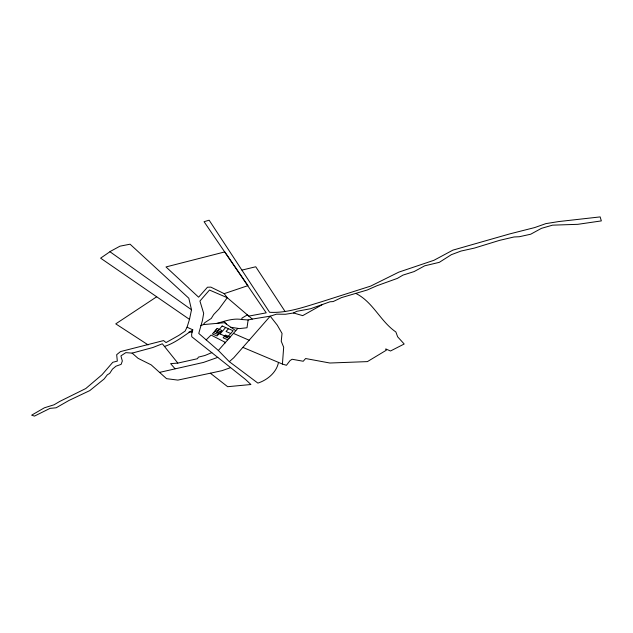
<?xml version="1.0" encoding="UTF-8"?>
<svg xmlns="http://www.w3.org/2000/svg" width="633" height="633" viewBox="0 0 633 633"><rect width="100%" height="100%" fill="white"/><g stroke="black" fill="none" stroke-linecap="round" stroke-linejoin="round"><path stroke-width="0.95" d="M252.274 319.072L248.136 319.966L241.846 319.523L241.901 318.154L247.361 314.87L252.274 319.072L270.22 316.176L276.51 314.166L285.388 314.269L293.585 312.971L296.75 311.309L310.518 308.754L329.983 301.783L333.156 301.569L341.504 297.613L367.227 290.001L376.754 285.807L397.389 278.378L402.936 275.126L414.156 271.565L424.696 265.813L439.318 262.339L451.337 254.688L461.014 251.056L474.346 248.104L499.5 240.382L514.028 236.971L519.297 236.734L530.699 234.218L541.476 228.331L552.562 225.158L577.794 224.327L601.35 220.901L600.147 216.905L558.694 221.566L545.82 223.639L534.774 227.548L509.905 233.862L452.88 250.138L433.969 260.282L398.782 272.143L370.685 286.1L320.694 302.028C304.101 306.95 287.16 313.319 269.587 312.283L209.135 220.197L204.063 221.7L266.224 312.852L248.809 316.104L227.279 297.716L224.193 293.649L210.852 287.121L207.466 287.224L198.612 297.194L165.996 266.944L224.81 251.91L247.97 285.625L224.193 293.649M355.786 293.388C373.138 302.044 380.227 321.216 395.87 331.985L397.659 336.827L404.186 344.012L390.514 350.991L385.687 348.941L386.383 350.176L367.409 361.609L329.88 363.018L305.604 358.531L303.231 361.253L292.098 359.251L289.985 360.644L286.448 365.296L282.429 364.054L283.671 347.24L281.234 341.219L282.049 333.449L277.294 325.18L270.22 316.176L233.775 357.748L229.32 361.68L218.345 350.468L198.754 333.417L202.441 320.488L203.668 313.303L199.925 301.039L209.483 290.041L227.279 297.716L218.931 309.078L213.669 314.53L211.264 318.446L204.87 322.593L203.312 324.602L200.796 325.71M248.136 319.966L247.005 327.759L239.393 328.598L230.887 327.277M189.496 319.38L191.506 309.766L188.824 298.238L130.074 244.196L119.961 246.182L110.743 251.19L100.607 258.161L189.496 319.38L187.052 327.221L185.097 331.099L178.878 335.363L166.036 342.572L163.559 340.586L120.484 351.592L116.67 354.694L117.334 361.111L112.777 362.298L102.024 374.728L85.779 388.543L59.747 401.425L54.042 404.796L44.373 407.81L31.65 415.169L34.475 416.095L50.047 408.364L56.139 407.787L68.957 400.467L89.791 390.593L104.152 378.961L107.317 374.815L109.683 373.399L112.46 369.118L115.989 366.183L121.132 364.363L122.335 360.992L120.919 355.881L125.825 352.636L132.131 353.119L152.846 347.517L162.341 343.782L177.833 363.097L197.52 358.705L198.358 357.154L204.942 355.485L211.826 352.621M192.661 330.015L191.625 334.24L191.767 336.74L245.58 379.499L250.913 384.516L227.658 386.7L210.33 373.201L177.873 380.101L166.558 378.676L151.168 364.861L138.049 358.31L132.131 353.119M278.488 362.392C276.597 372.449 267.253 380.101 257.884 383.107L229.32 361.68M220.07 333.963L225.641 327.506M228.466 328.717L226.052 331.502L230.736 333.512M237.81 328.408L218.345 350.468M224.62 343.371L225.451 342.429L211.05 335.063L206.184 339.881M187.052 327.221L192.93 329.872C183.815 335.806 175.143 343.023 164.461 346.465M156.683 296.782L115.76 323.867L148.146 344.914M322.68 304.402L302.693 315.638L293.585 312.971M217.807 357.352L203.51 362.424L159.912 372.307M230.459 367.694L221.993 370.669L210.33 373.201M217.032 323.368C225.103 321.073 233.324 317.98 241.846 319.523M241.909 270.109L255.748 266.762L285.111 311.531M203.312 324.602L224.351 322.703L235.785 330.703M177.833 363.097L170.617 363.627L175.024 368.73M188.951 332.032L192.171 332.009M242.89 347.39L282.429 364.054M230.19 337.057L225.522 335.063L223.132 337.8L227.785 339.786M214.737 331.201L219.437 333.203M224.327 336.44L228.988 338.426M213.558 332.586L218.25 334.58M215.924 329.817L220.624 331.827M233.427 333.385L249.18 340.245M109.952 251.736L191.506 309.766M224.098 321.398L226.669 324.325M217.111 328.424L212.379 333.963L217.064 335.957L221.819 330.442L217.111 328.424M222.159 326.011L216.613 332.483L227.548 337.152L233.166 330.735L222.159 326.011"/></g></svg>
